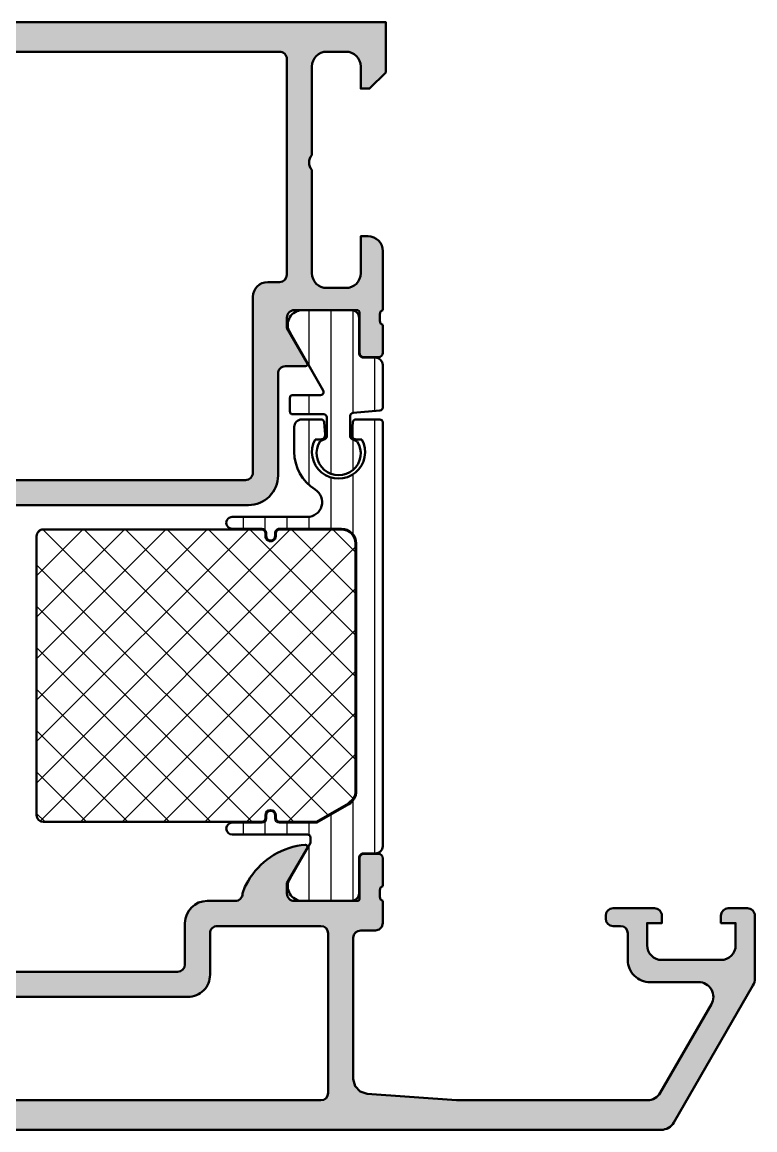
# Model space of a CAD drawing. Extents: x 5 to 103, y 0 to 75.
# Drawn here: x 53.4 to 103, y 0 to 75 of the extents above; entities that cross this region are included whole.
import ezdxf

# ---------------------------------------------------------------- set-up
doc = ezdxf.new("R2010")
doc.units = 0
for name, color, linetype, lineweight in [('0S-Alu contour', 7, 'Continuous', 50), ('0S-Alu hatch', 252, 'Continuous', 25), ('0S-Plastic contour', 254, 'Continuous', 50), ('0S-Plastic hatch', 253, 'Continuous', 25), ('0S-PT contour', 91, 'Continuous', 50), ('0S-PT hatch', 103, 'Continuous', 25)]:
    doc.layers.add(name, color=color, linetype=linetype, lineweight=lineweight)
pattern_1 = [(90, (0, 0), (-1.4859, 0), [])]

# ---------------------------------------------------------------- blocks, each defined once
blk = doc.blocks.new('284173__5C712828_2BEF_4BCF_9304_0DA6B968169C___C9B45574_4B90_4EAE_BB66_86D97E86B0AF_')
at = {"layer": '0S-Plastic hatch'}
h = blk.add_hatch(dxfattribs=at)
h.set_pattern_fill('ANSI31', color=256, scale=0.4680000000000001, angle=45, style=0)
h.set_pattern_definition(pattern_1)
edge = h.paths.add_edge_path()
edge.add_ellipse((77.29989823673044, 19.20999111581642), major_axis=(-0.4999999999999801, 0), ratio=1, start_angle=90.0016184958539, end_angle=180.001606276814, ccw=False)
edge.add_line((77.29991236077123, 18.70999111601593), (76.4895810426897, 18.70996822571073))
edge.add_arc((76.48958951711417, 18.40996822583042), 0.3000000000000024, 90.00161849585444, 180.0016184961138)
edge.add_line((76.18958951723386, 18.40995975140458), (76.18998926298093, 16.00996137880413))
edge.add_ellipse((75.68999328581637, 16.00994461525188), major_axis=(-0.4999959774455782, 0), ratio=1, start_angle=90.0013160146687, end_angle=180.0019209770437, ccw=False)
edge.add_line((75.69000477011846, 15.50994863793819), (72.21346327340603, 15.50985043231024))
edge.add_ellipse((72.3557459618789, 16.499672526641), major_axis=(-0.9999960709244797, 0), ratio=1, start_angle=-32.725397603984106, end_angle=81.82001044395457, ccw=False)
edge.add_line((71.51447804132368, 17.04028368792897), (72.89988869964336, 19.44004221486227))
edge.add_line((72.89988869964336, 19.44004221486227), (72.89987853619505, 19.7998347289318))
edge.add_arc((72.69987853627487, 19.79982907931553), 0.1999999999999887, 0.0016184956634787, 90.00161849584087)
edge.add_line((72.6998728866586, 19.99982907923573), (67.59988509572455, 19.99968501436438))
edge.add_ellipse((67.59987379666433, 20.39967891068916), major_axis=(-0.3999938964843613, 0), ratio=1, start_angle=-89.99838150414593, end_angle=90.00161849585407, ccw=False)
edge.add_line((67.5998624976041, 20.79967280701393), (69.59986554856398, 20.79972930326347))
edge.add_arc((69.59985707413938, 21.09972930314353), 0.2999999999999829, 270.0016184958816, 360.0016184956635)
edge.add_line((69.89985707401966, 21.099737777567), (69.89985142440334, 21.29973777748823))
edge.add_ellipse((70.19984684664698, 21.29974625178341), major_axis=(-0.2999954223633313, 0), ratio=1, start_angle=-179.9983815038861, end_angle=0.0016184961137923892, ccw=False)
edge.add_line((70.49984226889062, 21.29975472607993), (70.49984791850696, 21.09975472615844))
edge.add_arc((70.79984791838731, 21.09976320058292), 0.3000000000000682, 180.0016184961138, 270.0016184958571)
edge.add_line((70.79985639281182, 20.79976320070255), (73.32607404317103, 20.79983456150492))
edge.add_line((73.32607404317103, 20.79983456150492), (75.49974160146861, 22.05462771153888))
edge.add_arc((74.99971086005144, 22.9207219005104), 1.000074940458192, 299.9995548597443, 360.0005043858854)
edge.add_line((75.99978580047087, 22.92073070436452), (75.9993244302383, 39.69993341617163))
edge.add_arc((74.99932443060734, 39.69990624922162), 0.9999999999999939, 0.0015565515876484, 90.00161849585635)
edge.add_line((74.99929618252573, 40.69990624882263), (70.79929425529807, 40.69978760682539))
edge.add_arc((70.79930272972265, 40.39978760694503), 0.300000000000054, 90.00161849587619, 180.0016184961138)
edge.add_line((70.4993027298423, 40.39977913251919), (70.4993083794585, 40.1997791326004))
edge.add_ellipse((70.19931295721497, 40.19977065830523), major_axis=(-0.2999954223632177, 0), ratio=1, start_angle=0.0016184961137923892, end_angle=180.0016184961139, ccw=False)
edge.add_line((69.89931753497143, 40.1997621840087), (69.8993118853551, 40.39976218393031))
edge.add_arc((69.59931188547485, 40.3997537095057), 0.2999999999999545, 0.0016184961138533, 90.0016184958789)
edge.add_line((69.59930341105024, 40.69975370938597), (67.59930036009047, 40.69969721313669))
edge.add_ellipse((67.59928906103023, 41.09969110946152), major_axis=(-0.399993896484411, 0), ratio=1, start_angle=-89.99838150414388, end_angle=90.00161849585612, ccw=False)
edge.add_line((67.59927776197, 41.49968500578633), (72.6920846584861, 41.49982886781123))
edge.add_arc((72.69205641040452, 42.4998288674122), 0.9999999999999452, 270.0016184958539, 418.2132878522459)
edge.add_ellipse((74.79909111823305, 45.89988838748044), major_axis=(-3.000000000000151, 0), ratio=1, start_angle=-0.0023785908543914047, end_angle=58.21328785224421, ccw=False)
edge.add_line((71.79909112081805, 45.90001293020632), (71.79910239558338, 47.59979143817783))
edge.add_ellipse((72.29910239538407, 47.59980556221859), major_axis=(-0.5000000000001671, 0), ratio=1, start_angle=-89.99838150415098, end_angle=0.0016184958886924505, ccw=False)
edge.add_line((72.29908827134332, 48.09980556201926), (73.62510364229864, 48.09984301940967))
edge.add_ellipse((73.625109291915, 47.89984301948948), major_axis=(-0.1999999999999758, 0), ratio=1, start_angle=185.0017750484914, end_angle=270.00161849586533, ccw=False)
edge.add_line((73.82434769141304, 47.91728034054077), (73.89797553021573, 47.07601047355259))
edge.add_ellipse((73.59911793096856, 47.04985449197559), major_axis=(-0.3000000000000648, 0), ratio=1, start_angle=90.00161849585169, end_angle=185.0017750485022, ccw=False)
edge.add_line((73.59912640539302, 46.74985449209521), (73.21240394325757, 46.74984356792748))
edge.add_arc((74.7990911182329, 45.89988838748049), 1.799999999999962, 151.8229757200562, 388.1802612716549)
edge.add_line((76.38573027146944, 46.7499332083086), (75.99912640443547, 46.74992228749112))
edge.add_ellipse((75.99911793001095, 47.04992228737149), major_axis=(-0.3000000000000562, 0), ratio=1, start_angle=-4.998538056779978, end_angle=90.0016184958626, ccw=False)
edge.add_line((75.70025885352813, 47.07606138459899), (75.77383916369352, 47.91733540993493))
edge.add_ellipse((75.97307854801556, 47.89990934511648), major_axis=(-0.2000000000002067, 0), ratio=1, start_angle=270.0016184958409, end_angle=355.00146194319234, ccw=False)
edge.add_line((75.9730728983993, 48.0999093450369), (77.59908826923177, 48.09995527685179))
edge.add_ellipse((77.5990939188481, 47.89995527693155), major_axis=(-0.2000000000000398, 0), ratio=1, start_angle=180.0016032414232, end_angle=270.0016184958572, ccw=False)
edge.add_line((77.79909391876984, 47.89996087329986), (77.79989823653393, 19.21000513322599))
at = {"layer": '0S-Plastic contour', "color": 7}
for points in [[(72.29908827134332, 48.09980556201926), (73.62510364229864, 48.09984301940967)], [(75.9730728983993, 48.0999093450369), (77.59908826923177, 48.09995527685179)], [(71.79909112081805, 45.90001293020632), (71.79910239558338, 47.59979143817783)], [(73.82434769141304, 47.91728034054077), (73.89797553021573, 47.07601047355259)], [(75.70025885352813, 47.07606138459899), (75.77383916369352, 47.91733540993493)], [(77.79909391876984, 47.89996087329986), (77.79989823653393, 19.21000513322599)], [(73.59912640539302, 46.74985449209521), (73.21240394325757, 46.74984356792748)], [(76.38573027146944, 46.7499332083086), (75.99912640443547, 46.74992228749112)], [(67.59927776197, 41.49968500578633), (72.6920846584861, 41.49982886781123)], [(69.59930341105024, 40.69975370938597), (67.59930036009047, 40.69969721313669)], [(74.99929618252573, 40.69990624882263), (70.79929425529807, 40.69978760682539)], [(69.89931753497143, 40.1997621840087), (69.8993118853551, 40.39976218393031)], [(70.4993027298423, 40.39977913251919), (70.4993083794585, 40.1997791326004)], [(75.99978580047087, 22.92073070436452), (75.9993244302383, 39.69993341617163)], [(70.79985639281182, 20.79976320070255), (73.32607404317103, 20.79983456150492), (75.49974160146861, 22.05462771153888)], [(69.89985707401966, 21.099737777567), (69.89985142440334, 21.29973777748823)], [(70.49984226889062, 21.29975472607993), (70.49984791850696, 21.09975472615844)], [(67.5998624976041, 20.79967280701393), (69.59986554856398, 20.79972930326347)], [(72.6998728866586, 19.99982907923573), (67.59988509572455, 19.99968501436438)], [(71.51447804132368, 17.04028368792897), (72.89988869964336, 19.44004221486227), (72.89987853619505, 19.7998347289318)], [(76.18958951723386, 18.40995975140458), (76.18998926298093, 16.00996137880413)], [(77.29991236077123, 18.70999111601593), (76.4895810426897, 18.70996822571073)], [(75.69000477011846, 15.50994863793819), (72.21346327340603, 15.50985043231024)]]:
    blk.add_lwpolyline(points, dxfattribs=at)
at = {"layer": '0S-Plastic contour', "color": 7, "extrusion": (0, 0, -1)}
for centre, radius, start, end in [((-72.29910239538407, 47.59980556221859), 0.5000000000001671, 359.9983815041113, 89.99838150415097), ((-73.625109291915, 47.89984301948948), 0.1999999999999759, 89.99838150413468, 174.9982249515086), ((-75.97307854801556, 47.89990934511648), 0.2000000000002067, 4.998538056807665, 89.99838150415911), ((-77.5990939188481, 47.89995527693155), 0.2000000000000398, 89.99838150414281, 179.9983967585768), ((-73.59911793096856, 47.04985449197559), 0.3000000000000648, 174.9982249514978, 269.9983815041483), ((-75.99911793001095, 47.04992228737149), 0.3000000000000562, 269.9983815041374, 4.998538056780068), ((-74.79909111823305, 45.89988838748044), 3.000000000000152, 301.7867121477558, 0.002378590854342), ((-67.59928906103023, 41.09969110946152), 0.399993896484411, 269.9983815041439, 89.99838150414394), ((-70.19931295721497, 40.19977065830523), 0.2999954223632177, 179.9983815038861, 359.9983815038862), ((-70.19984684664698, 21.29974625178341), 0.2999954223633314, 359.9983815038862, 179.9983815038861), ((-67.59987379666433, 20.39967891068916), 0.3999938964843613, 269.9983815041459, 89.99838150414595), ((-77.29989823673044, 19.20999111581642), 0.4999999999999801, 179.998393723186, 269.9983815041461), ((-72.3557459618789, 16.499672526641), 0.9999960709244797, 278.1799895560454, 32.72539760398414), ((-75.68999328581637, 16.00994461525188), 0.4999959774455782, 179.9980790229563, 269.9986839853313)]:
    blk.add_arc(centre, radius, start, end, dxfattribs=at)
at = {"layer": '0S-Plastic contour', "color": 7}
for centre, radius, start, end in [((74.7990911182329, 45.89988838748049), 1.799999999999962, 151.8229757200562, 28.18026127165485), ((72.69205641040452, 42.4998288674122), 0.9999999999999452, 270.0016184958539, 58.21328785224591), ((69.59931188547485, 40.3997537095057), 0.2999999999999545, 0.0016184961138533, 90.0016184958789), ((70.79930272972265, 40.39978760694503), 0.300000000000054, 90.00161849587619, 180.0016184961138), ((74.99932443060734, 39.69990624922162), 0.9999999999999939, 0.0015565515876484, 90.00161849585635), ((74.99971086005144, 22.9207219005104), 1.000074940458192, 299.9995548597443, 0.0005043858853871), ((69.59985707413938, 21.09972930314353), 0.2999999999999829, 270.0016184958816, 0.0016184956634787), ((70.79984791838731, 21.09976320058292), 0.3000000000000682, 180.0016184961138, 270.0016184958571), ((72.69987853627487, 19.79982907931553), 0.1999999999999887, 0.0016184956634787, 90.00161849584087), ((76.48958951711417, 18.40996822583042), 0.3000000000000024, 90.00161849585444, 180.0016184961138)]:
    blk.add_arc(centre, radius, start, end, dxfattribs=at)
blk = doc.blocks.new('284173__B31D86D5_29A2_48FE_987C_65162789A8D7___86795DA1_3B36_4E6D_94D8_059DB30C159A_')
at = {"layer": '0S-Plastic hatch'}
h = blk.add_hatch(dxfattribs=at)
h.set_pattern_fill('ANSI31', color=256, scale=0.4680000000000001, angle=45, style=0)
h.set_pattern_definition(pattern_1)
edge = h.paths.add_edge_path()
edge.add_line((77.79897792879413, 51.79001112126615), (77.79905935404885, 48.90750547666424))
edge.add_ellipse((77.59865533181394, 48.90789158937948), major_axis=(-0.2004043941907403, 0), ratio=1, start_angle=90.11799822076932, end_angle=179.8896099919567, ccw=False)
edge.add_line((77.59906805584761, 48.70748762018269), (75.7990694539153, 48.5499355529093))
edge.add_arc((75.79947937230958, 48.34953438897935), 0.2004015831713134, 90.11719772839893, 179.890410484328)
edge.add_line((75.59907815571404, 48.34991769642773), (75.59911770290975, 46.94992189315329))
edge.add_arc((75.79952168195874, 46.95031932225584), 0.2004043731273281, 180.1136253905168, 269.8874260323714)
edge.add_line((75.79912793042783, 46.74991533594747), (76.07177305279947, 46.61134882261388))
edge.add_ellipse((74.81049925761471, 45.81272254206635), major_axis=(-1.492854822948621, 0), ratio=1, start_angle=-33.009323973724406, end_angle=212.341592351689, ccw=False)
edge.add_line((73.55861818564995, 46.6259932866879), (73.79912030183125, 46.74985883956874))
edge.add_arc((73.79871804904785, 46.9502599827756), 0.2004015469149797, 270.1150061095707, 359.8904164509632)
edge.add_line((73.99911922942702, 46.94987669626581), (73.99908250634982, 48.24989691364265))
edge.add_arc((73.79872035250068, 48.24951075012308), 0.2003625259806087, 0.1104276034762654, 89.8971809427648)
edge.add_line((73.79907990908835, 48.44987295348587), (71.69908143580508, 48.4498136325576))
edge.add_ellipse((71.69947236669215, 48.65021479817035), major_axis=(-0.2004015469149591, 0), ratio=1, start_angle=0.11282054074700909, end_angle=89.88823088214212, ccw=False)
edge.add_line((71.49907120828703, 48.6498201897634), (71.499045785186, 49.54981408588872))
edge.add_ellipse((71.69946792027935, 49.54940984664787), major_axis=(-0.2004225427558985, 0), ratio=1, start_angle=270.12098450181963, end_angle=359.88443805871594, ccw=False)
edge.add_line((71.69904471278177, 49.7498319425858), (73.5866098549109, 49.74988526267999))
edge.add_arc((73.58660420529456, 49.9498852626002), 0.2000000000000011, 270.0016184958571, 389.8814586796814)
edge.add_line((73.76001580883594, 50.04952669854534), (71.51343514774648, 53.95937756760624))
edge.add_ellipse((72.3546725245027, 54.50003625644118), major_axis=(-0.9999960709244863, 0), ratio=1, start_angle=-81.81677345224438, end_angle=32.72863459569629, ccw=False)
edge.add_line((72.21233391510637, 55.48985031076629), (75.68887541181607, 55.48994862198011))
edge.add_ellipse((75.68889217536832, 54.98995264481553), major_axis=(-0.4999959774455995, 0), ratio=1, start_angle=180.0013160147409, end_angle=270.0019209770423, ccw=False)
edge.add_line((76.18888815268203, 54.98996412911827), (76.1886240022023, 52.59000723158924))
edge.add_arc((76.48862400038517, 52.58997421218647), 0.2999999999999989, 179.9936937585763, 270.0016110302394)
edge.add_line((76.48863243571978, 52.28997421230506), (77.29896387010263, 52.28999699702769))
edge.add_ellipse((77.29897792899362, 51.78999699722535), major_axis=(-0.5000000000000007, 0), ratio=1, start_angle=180.0016184958887, end_angle=270.0016110302377, ccw=False)
at = {"layer": '0S-Plastic contour', "color": 7}
for points in [[(72.21233391510637, 55.48985031076629), (75.68887541181607, 55.48994862198011)], [(76.18888815268203, 54.98996412911827), (76.1886240022023, 52.59000723158924)], [(73.76001580883594, 50.04952669854534), (71.51343514774648, 53.95937756760624)], [(76.48863243571978, 52.28997421230506), (77.29896387010263, 52.28999699702769)], [(77.79897792879413, 51.79001112126615), (77.79905935404885, 48.90750547666424)], [(71.49907120828703, 48.6498201897634), (71.499045785186, 49.54981408588872)], [(71.69904471278177, 49.7498319425858), (73.5866098549109, 49.74988526267999)], [(73.79907990908835, 48.44987295348587), (71.69908143580508, 48.4498136325576)], [(73.99911922942702, 46.94987669626581), (73.99908250634982, 48.24989691364265)], [(75.59907815571404, 48.34991769642773), (75.59911770290975, 46.94992189315329)], [(77.59906805584761, 48.70748762018269), (75.7990694539153, 48.5499355529093)], [(73.55861818564995, 46.6259932866879), (73.79912030183125, 46.74985883956874)], [(75.79912793042783, 46.74991533594747), (76.07177305279947, 46.61134882261388)]]:
    blk.add_lwpolyline(points, dxfattribs=at)
at = {"layer": '0S-Plastic contour', "color": 7, "extrusion": (0, 0, -1)}
for centre, radius, start, end in [((-72.3546725245027, 54.50003625644118), 0.9999960709244863, 327.2713654043037, 81.81677345224433), ((-75.68889217536832, 54.98995264481553), 0.4999959774455995, 89.9980790229577, 179.9986839852591), ((-77.29897792899362, 51.78999699722535), 0.5000000000000007, 89.99838896976227, 179.9983815041113), ((-71.69946792027935, 49.54940984664787), 0.2004225427558985, 0.1155619412840303, 89.87901549818034), ((-77.59865533181394, 48.90789158937948), 0.2004043941907403, 180.1103900080434, 269.8820017792307), ((-71.69947236669215, 48.65021479817035), 0.2004015469149591, 270.1117691178579, 359.887179459253), ((-74.81049925761471, 45.81272254206635), 1.492854822948621, 147.658407648311, 33.00932397372444)]:
    blk.add_arc(centre, radius, start, end, dxfattribs=at)
at = {"layer": '0S-Plastic contour', "color": 7}
for centre, radius, start, end in [((76.48862400038517, 52.58997421218647), 0.2999999999999989, 179.9936937585763, 270.0016110302394), ((73.58660420529456, 49.9498852626002), 0.2000000000000011, 270.0016184958571, 29.88145867968139), ((73.79872035250068, 48.24951075012308), 0.2003625259806087, 0.1104276034762654, 89.8971809427648), ((75.79947937230958, 48.34953438897935), 0.2004015831713134, 90.11719772839893, 179.890410484328), ((73.79871804904785, 46.9502599827756), 0.2004015469149797, 270.1150061095707, 359.8904164509632), ((75.79952168195874, 46.95031932225584), 0.2004043731273281, 180.1136253905168, 269.8874260323714)]:
    blk.add_arc(centre, radius, start, end, dxfattribs=at)
blk = doc.blocks.new('371320__DB471067_F59E_4022_A295_FC6C61DC115C_')
at = {"layer": '0S-PT hatch'}
h = blk.add_hatch(dxfattribs=at)
h.set_pattern_fill('ANSI37', color=256, scale=0.625, angle=90, style=0)
h.set_pattern_definition([(135, (0, 0), (-1.403165018917055, -1.403165018917055), []), (225, (0, 0), (1.403165018917055, -1.403165018917055), [])])
edge = h.paths.add_edge_path()
edge.add_line((54.34931906716929, 40.1992996084265), (54.34985295528407, 21.29932183780685))
edge.add_arc((54.7998762736049, 21.29933455011431), 0.4500233185003835, 180.0016184974649, 270.0016184957385)
edge.add_line((54.7998889858994, 20.84931123179348), (69.5998641361598, 20.84972930324329))
edge.add_arc((69.59985707413931, 21.0997293031437), 0.2500000000001617, 270.0016184958751, 360.0016184958886)
edge.add_line((69.84985707403973, 21.09973636516425), (69.8498514244234, 21.29973636508423))
edge.add_ellipse((70.19984684664705, 21.29974625178346), major_axis=(-0.3499954223632827, 0), ratio=1, start_angle=-179.9983815041113, end_angle=0.0016184958886924505, ccw=False)
edge.add_line((70.54984226887069, 21.29975613848292), (70.54984791848702, 21.09975613856258))
edge.add_arc((70.79984791838739, 21.09976320058297), 0.2500000000001226, 180.0016184958886, 270.0016184958588)
edge.add_line((70.79985498040782, 20.8497632006826), (73.31267754047595, 20.84983418309948))
edge.add_line((73.31267754047595, 20.84983418309948), (75.47469881657344, 22.09790428180893))
edge.add_arc((74.99971086005179, 22.92072190051042), 0.9500749404579512, 299.9965521208208, 360.0015754367951)
edge.add_line((75.94978580015058, 22.92074802429845), (75.94932443024821, 39.69993237094687))
edge.add_arc((74.99932443060726, 39.69990624922175), 0.9500000000000843, 0.0015754365637783, 90.00161849585935)
edge.add_line((74.99929759492967, 40.64990624884281), (70.79929566770218, 40.64978760684534))
edge.add_arc((70.79930272972258, 40.39978760694508), 0.2500000000000054, 90.00161849585879, 180.0016184958886)
edge.add_line((70.54930272982232, 40.39978054492453), (70.54930837943866, 40.19978054500459))
edge.add_ellipse((70.19931295721501, 40.19977065830533), major_axis=(-0.3499954223632827, 0), ratio=1, start_angle=0.0016184958886924505, end_angle=180.0016184958887, ccw=False)
edge.add_line((69.84931753499137, 40.19976077160588), (69.84931188537506, 40.39976077152611))
edge.add_arc((69.59931188547462, 40.3997537095057), 0.2500000000001827, 0.001618495888666, 90.00161849375158)
edge.add_line((69.5993048234634, 40.64975370940614), (54.79932967319568, 40.64933563904374))
edge.add_arc((54.7993423854911, 40.19931232072194), 0.4500233185013533, 90.0016184958552, 180.0016184958886)
at = {"layer": '0S-PT contour', "color": 7}
for points in [[(69.5993048234634, 40.64975370940614), (54.79932967319568, 40.64933563904374)], [(74.99929759492967, 40.64990624884281), (70.79929566770218, 40.64978760684534)], [(54.34931906716929, 40.1992996084265), (54.34985295528407, 21.29932183780685)], [(69.84931753499137, 40.19976077160588), (69.84931188537506, 40.39976077152611)], [(70.54930272982232, 40.39978054492453), (70.54930837943866, 40.19978054500459)], [(75.94978580015058, 22.92074802429845), (75.94932443024821, 39.69993237094687)], [(70.79985498040782, 20.8497632006826), (73.31267754047595, 20.84983418309948), (75.47469881657344, 22.09790428180893)], [(69.84985707403973, 21.09973636516425), (69.8498514244234, 21.29973636508423)], [(70.54984226887069, 21.29975613848292), (70.54984791848702, 21.09975613856258)], [(54.7998889858994, 20.84931123179348), (69.5998641361598, 20.84972930324329)]]:
    blk.add_lwpolyline(points, dxfattribs=at)
for centre, radius, start, end in [((54.7993423854911, 40.19931232072194), 0.4500233185013533, 90.0016184958552, 180.0016184958886), ((69.59931188547462, 40.3997537095057), 0.2500000000001827, 0.001618495888666, 90.00161849375158), ((70.79930272972258, 40.39978760694508), 0.2500000000000054, 90.00161849585879, 180.0016184958886), ((74.99932443060726, 39.69990624922175), 0.9500000000000843, 0.0015754365637783, 90.00161849585935), ((74.99971086005179, 22.92072190051042), 0.9500749404579512, 299.9965521208208, 0.0015754367951203), ((54.7998762736049, 21.29933455011431), 0.4500233185003835, 180.0016184974649, 270.0016184957385), ((69.59985707413931, 21.0997293031437), 0.2500000000001617, 270.0016184958751, 0.001618495888666), ((70.79984791838739, 21.09976320058297), 0.2500000000001226, 180.0016184958886, 270.0016184958588)]:
    blk.add_arc(centre, radius, start, end, dxfattribs=at)
at = {"layer": '0S-PT contour', "color": 7, "extrusion": (0, 0, -1)}
for centre, start, end in [((-70.19931295721501, 40.19977065830533), 179.9983815041113, 359.9983815041113), ((-70.19984684664705, 21.29974625178346), 359.9983815041113, 179.9983815041113)]:
    blk.add_arc(centre, 0.3499954223632827, start, end, dxfattribs=at)
blk = doc.blocks.new('398850__EF51A888_A3AE_4960_B23D_E1204D77FF27_')
at = {"layer": '0S-Alu hatch'}
h = blk.add_hatch(color=256, dxfattribs=at)
edge = h.paths.add_edge_path()
edge.add_arc((20.50026401227211, 65.70002746581969), 0.500000000231978, 180, 269.9982514709542)
edge.add_line((20.50024875347765, 65.20002746582054), (22.99999999860893, 65.2000274658202))
edge.add_line((22.99999999860893, 65.2000274658202), (22.99999999860893, 58.50002937068826))
edge.add_ellipse((22.47497579274512, 58.00002193956647), major_axis=(-0.7250226533839643, 0), ratio=1, start_angle=136.3989482371574, end_angle=223.6019249855838, ccw=False)
edge.add_line((23.00000761896717, 57.50002251019294), (22.99999999736426, 50.69907560280603))
edge.add_ellipse((22.92116355136948, 50.43155501267403), major_axis=(-0.2788950543872393, 0), ratio=1, start_angle=178.835410625864, end_angle=253.5801235804706, ccw=False)
edge.add_line((23.20000099597273, 50.42588660471491), (23.20000099597274, 49.97229260471491))
edge.add_ellipse((22.92113290032955, 49.96663194523787), major_axis=(-0.2789255417371716, 0), ratio=1, start_angle=106.42459455535541, end_angle=181.1628700728834, ccw=False)
edge.add_line((22.99999999597273, 49.6990886047149), (22.99999999597273, 47.81907760470637))
edge.add_arc((23.29999999597274, 47.81907760470637), 0.2999999999999971, 180, 270)
edge.add_line((23.29999999597274, 47.51907760470638), (24.27997431501552, 47.51907760470639))
edge.add_arc((24.27997431501552, 47.81907760470639), 0.3000000000000043, 270, 360)
edge.add_line((24.57997431501553, 47.81907760470639), (24.57997431501553, 50.57907560470638))
edge.add_ellipse((24.69997970750324, 50.57907021080912), major_axis=(-0.1200053926089219, 0), ratio=1, start_angle=270.0062172771479, end_angle=359.997424719483, ccw=False)
edge.add_line((24.69996668548329, 50.69907560271152), (28.99999999860901, 50.69909644331689))
edge.add_ellipse((29.00001031871964, 50.19910676342774), major_axis=(-0.499989679995661, 0), ratio=1, start_angle=179.9988173777202, end_angle=270.0011826219749, ccw=False)
edge.add_line((29.49999999860878, 50.19909644331714), (29.49999999860878, 49.49908423628643))
edge.add_line((29.49999999860878, 49.49908423628643), (28.1117553697014, 47.09457373823899))
edge.add_arc((28.2387059652472, 47.03788335172201), 0.1390332824646009, 155.9366245846487, 266.6097434882154)
edge.add_line((28.2304840073974, 46.8990933915592), (29.59999999736473, 46.89909339155884))
edge.add_ellipse((29.59999999736503, 46.39909339156016), major_axis=(-0.4999999999986855, 0), ratio=1, start_angle=180, end_angle=270.00000000003337, ccw=False)
edge.add_line((30.09999999736371, 46.39909339156015), (30.09999999736462, 44.29876862816162))
edge.add_arc((32.09999999736456, 44.29876862816134), 1.999999999999943, 180, 269.9999999999853)
edge.add_line((32.09999999736405, 42.2987686281614), (68.6954304954281, 42.29876862816094))
edge.add_arc((68.6954304954289, 44.3033411830976), 2.004572554936657, 269.9999999999773, 360)
edge.add_line((70.70000305036555, 44.3033411830976), (70.70000305036612, 51.20044101015095))
edge.add_ellipse((71.20000305036584, 51.20044101015068), major_axis=(-0.4999999999997158, 0), ratio=1, start_angle=269.9999999999544, end_angle=360, ccw=False)
edge.add_line((71.20000305036623, 51.70044101015038), (72.56953430036648, 51.70044101015027))
edge.add_arc((72.56129753117843, 51.83923996625511), 0.1390431392858036, 273.3961299495942, 384.0575019781407)
edge.add_line((72.68826293806123, 51.8959213568303), (71.30001830915566, 54.30043185487718))
edge.add_line((71.30001830915566, 54.30043185487718), (71.3000183091553, 55.00044406191888))
edge.add_ellipse((71.80000305246126, 55.00045932209455), major_axis=(-0.4999847435388245, 0), ratio=1, start_angle=-90.00699432657319, end_angle=0.0017487408159126971, ccw=False)
edge.add_line((71.80006408761253, 55.50044406190797), (76.10003636218983, 55.50042321930817))
edge.add_ellipse((76.10002334016987, 55.38041782734872), major_axis=(-0.1200053926659748, 0), ratio=1, start_angle=180.002575280517, end_angle=269.9937827228499, ccw=False)
edge.add_line((76.22002873271462, 55.38042322124599), (76.22002873271464, 52.62042522124599))
edge.add_arc((76.52002873271464, 52.62042522124599), 0.3000000000000043, 180, 270)
edge.add_line((76.52002873271464, 52.32042522124599), (77.50000305175743, 52.32042522124598))
edge.add_arc((77.50000305175743, 52.62042522124598), 0.2999999999999971, 270, 360)
edge.add_line((77.80000305175743, 52.62042522124598), (77.80000305175741, 54.5004362212545))
edge.add_ellipse((77.87887014740062, 54.76797956177747), major_axis=(-0.2789255417371816, 0), ratio=1, start_angle=-1.1628700728833792, end_angle=73.5754054446395, ccw=False)
edge.add_line((77.60000205175741, 54.77364022125451), (77.60000205175741, 55.22723422125451))
edge.add_ellipse((77.87883949636077, 55.23290262921361), major_axis=(-0.2788950543873298, 0), ratio=1, start_angle=-73.58012358046523, end_angle=1.1645893741313103, ccw=False)
edge.add_line((77.80000305036594, 55.50042321934569), (77.80000305036705, 59.50045169130226))
edge.add_arc((76.80000305025001, 59.50045169130209), 1.00000000011704, 0, 90.00087426482274)
edge.add_line((76.79998779145032, 60.50045169130271), (76.30000305036592, 60.50045169130237))
edge.add_line((76.30000305036592, 60.50045169130237), (76.30000305036602, 58.00045169130283))
edge.add_ellipse((75.29991565289261, 58.00053908876572), major_axis=(-1.000087401292246, 0), ratio=1, start_angle=90.00501389832851, end_angle=179.994992931788, ccw=False)
edge.add_line((75.30000316957509, 57.00045169130271), (73.99995434145043, 57.00045169130305))
edge.add_ellipse((74.000013139179, 58.00051048903153), major_axis=(-1.000058799456955, 0), ratio=1, start_angle=0.0033686637580103707, end_angle=89.9966313363808, ccw=False)
edge.add_line((72.99995434145055, 58.00045169130051), (72.99995434145066, 65.00045169830707))
edge.add_ellipse((73.52492478096417, 65.50042009995704), major_axis=(-0.7249568021692252, 0), ratio=1, start_angle=-43.60785378747022, end_angle=43.60262178275218, ccw=False)
edge.add_line((72.99999999860833, 66.00043643757022), (72.9999999986089, 72.00043643251365))
edge.add_ellipse((74.00005492602136, 72.00038150510085), major_axis=(-1.000054928920891, 0), ratio=1, start_angle=270.00314693605753, end_angle=359.9968530639975, ccw=False)
edge.add_line((73.9999999986089, 73.00043643251331), (75.30000305036637, 73.00043643251388))
edge.add_ellipse((75.29997722235889, 72.00041060450651), major_axis=(-1.0000258283409, 0), ratio=1, start_angle=180.0014797973691, end_angle=269.9985202023987, ccw=False)
edge.add_line((76.30000305036626, 72.00043643250991), (76.30000305036637, 70.50043643251342))
edge.add_line((76.30000305036637, 70.50043643251342), (76.89999389509248, 70.50043643251388))
edge.add_line((76.89999389509248, 70.50043643251388), (77.99999999860844, 71.60044253602894))
edge.add_line((77.99999999860844, 71.60044253602894), (77.99999999860879, 75))
edge.add_line((77.99999999860879, 75), (36.50026401204011, 74.99999999999989))
edge.add_arc((36.50028493562857, 74.4999790764113), 0.5000209240263574, 90.00239756628991, 179.9976024336429)
edge.add_line((36.00026401203999, 74.50000000000036), (36.00026401203988, 67))
edge.add_ellipse((35.50029452868722, 66.99996948055875), major_axis=(-0.4999694842841508, 0), ratio=1, start_angle=89.99300545884182, end_angle=180.0034974838206, ccw=False)
edge.add_line((35.50023349352623, 66.50000000000011), (20.50026401203479, 66.4999999999993))
edge.add_arc((20.50026401203968, 65.9999999962746), 0.5000000037247219, 90.00000000056019, 179.993005887432)
edge.add_line((20.00026401204025, 66.00006103142118), (20.00026401204014, 65.70002746581969))
edge = h.paths.add_edge_path()
edge.add_line((25.50000761896726, 55.00001894103935), (25.50000761896715, 61.00002493940166))
edge.add_line((25.50000761896715, 61.00002493940166), (24.70000325940507, 61.80002929896398))
edge.add_line((24.70000325940507, 61.80002929896398), (24.70001454931933, 64.30001325213208))
edge.add_ellipse((25.20001454931895, 64.30001220703045), major_axis=(-0.5000000000007159, 0), ratio=1, start_angle=270.00000000014006, end_angle=359.9998802401752, ccw=False)
edge.add_line((25.20001454931773, 64.80001220703114), (36.70026706373082, 64.80001220696226))
edge.add_arc((36.70027874380494, 65.80000052695533), 0.9999883200612778, 269.9993307732317, 360.000669226757)
edge.add_line((37.70026706379801, 65.80001220703161), (37.70026706379721, 72.50001831053525))
edge.add_ellipse((38.20029758137585, 72.49998779296817), major_axis=(-0.5000305185099023, 0), ratio=1, start_angle=270.0034968440391, end_angle=359.99650315784504, ccw=False)
edge.add_line((38.20026706379233, 73.0000183105468), (70.80039074741146, 72.99998779287978))
edge.add_ellipse((70.80042124022027, 72.50045468885807), major_axis=(-0.4995331049523823, 0), ratio=1, start_angle=179.9930054594119, end_angle=270.0034974844217, ccw=False)
edge.add_line((71.29995434145039, 72.50039370697436), (71.29995434145061, 57.9004471136663))
edge.add_ellipse((70.79995434145044, 57.9004471136663), major_axis=(-0.5000000000001706, 0), ratio=1, start_angle=90.00000000000648, end_angle=180, ccw=False)
edge.add_line((70.7999543414505, 57.40044711366613), (70.00001830915866, 57.40044711366625))
edge.add_arc((70.00001830915858, 56.40044711366662), 0.9999999999996299, 89.99999999999511, 179.9998349564778)
edge.add_line((69.0000183091631, 56.40044999423958), (69.00000305036573, 44.50331066559107))
edge.add_ellipse((68.4954224390844, 44.50335229280106), major_axis=(-0.5045806129984395, 0), ratio=1, start_angle=90.0012296679991, end_angle=179.995273176602, ccw=False)
edge.add_line((68.49543326827003, 43.99877167991883), (32.29999795007549, 43.99877167991848))
edge.add_ellipse((32.30000868110338, 44.49878036523915), major_axis=(-0.5000086854358178, 0), ratio=1, start_angle=0.004726827561796654, end_angle=89.99877033614501, ccw=False)
edge.add_line((31.7999999973691, 44.49873911517033), (31.79998473858903, 51.39909744789312))
edge.add_arc((30.80001000289158, 51.39907625052781), 0.9999747359221128, 0.0012145502538139, 90.001449138602)
edge.add_line((30.79998471129065, 52.39905098613007), (25.20000325940439, 52.40034974706396))
edge.add_ellipse((25.20000325940461, 52.90034974706384), major_axis=(-0.4999999999998864, 0), ratio=1, start_angle=0, end_angle=89.99999999997402, ccw=False)
edge.add_line((24.70000325940473, 52.90034974706395), (24.7000032594045, 54.2000145814768))
edge.add_line((24.7000032594045, 54.2000145814768), (25.50000761896726, 55.00001894103935))
at = {"layer": '0S-Alu contour', "color": 7}
for points in [[(76.30000305036626, 72.00043643250991), (76.30000305036637, 70.50043643251342), (76.89999389509248, 70.50043643251388), (77.99999999860844, 71.60044253602894), (77.99999999860879, 75), (36.50026401204011, 74.99999999999989)], [(38.20026706379233, 73.0000183105468), (70.80039074741146, 72.99998779287978)], [(73.9999999986089, 73.00043643251331), (75.30000305036637, 73.00043643251388)], [(71.29995434145039, 72.50039370697436), (71.29995434145061, 57.9004471136663)], [(72.99999999860833, 66.00043643757022), (72.9999999986089, 72.00043643251365)], [(72.99995434145055, 58.00045169130051), (72.99995434145066, 65.00045169830707)], [(76.79998779145032, 60.50045169130271), (76.30000305036592, 60.50045169130237), (76.30000305036602, 58.00045169130283)], [(77.80000305036594, 55.50042321934569), (77.80000305036705, 59.50045169130226)], [(70.7999543414505, 57.40044711366613), (70.00001830915866, 57.40044711366625)], [(75.30000316957509, 57.00045169130271), (73.99995434145043, 57.00045169130305)], [(69.0000183091631, 56.40044999423958), (69.00000305036573, 44.50331066559107)], [(71.80006408761253, 55.50044406190797), (76.10003636218983, 55.50042321930817)], [(72.68826293806123, 51.8959213568303), (71.30001830915566, 54.30043185487718), (71.3000183091553, 55.00044406191888)], [(76.22002873271462, 55.38042322124599), (76.22002873271464, 52.62042522124599)], [(77.60000205175741, 54.77364022125451), (77.60000205175741, 55.22723422125451)], [(77.80000305175743, 52.62042522124598), (77.80000305175741, 54.5004362212545)], [(76.52002873271464, 52.32042522124599), (77.50000305175743, 52.32042522124598)], [(70.70000305036555, 44.3033411830976), (70.70000305036612, 51.20044101015095)], [(71.20000305036623, 51.70044101015038), (72.56953430036648, 51.70044101015027)], [(68.49543326827003, 43.99877167991883), (32.29999795007549, 43.99877167991848)], [(32.09999999736405, 42.2987686281614), (68.6954304954281, 42.29876862816094)]]:
    blk.add_lwpolyline(points, dxfattribs=at)
at = {"layer": '0S-Alu contour', "color": 7, "extrusion": (0, 0, -1)}
for centre, radius, start, end in [((-70.80042124022027, 72.50045468885807), 0.4995331049523823, 89.99650251557829, 180.0069945405882), ((-74.00005492602136, 72.00038150510085), 1.000054928920891, 0.0031469360025308, 89.99685306394248), ((-75.29997722235889, 72.00041060450651), 1.0000258283409, 90.00147979760132, 179.9985202026309), ((-73.52492478096417, 65.50042009995704), 0.7249568021692252, 316.3973782172478, 43.6078537874703), ((-70.79995434145044, 57.9004471136663), 0.5000000000001706, 180, 269.9999999999935), ((-74.000013139179, 58.00051048903153), 1.000058799456955, 270.0033686636192, 359.996631336242), ((-75.29991565289261, 58.00053908876572), 1.000087401292246, 180.0050070682121, 269.9949861016715), ((-71.80000305246126, 55.00045932209455), 0.4999847435388245, 359.9982512591841, 90.00699432657323), ((-76.10002334016987, 55.38041782734872), 0.1200053926659748, 90.00621727715011, 179.997424719483), ((-77.87883949636077, 55.23290262921361), 0.2788950543873298, 358.8354106258687, 73.58012358046528), ((-77.87887014740062, 54.76797956177747), 0.2789255417371816, 286.4245945553606, 1.162870072883403), ((-71.20000305036584, 51.20044101015068), 0.4999999999997158, 0, 90.00000000004559), ((-68.4954224390844, 44.50335229280106), 0.5045806129984395, 180.0047268233981, 269.9987703320009)]:
    blk.add_arc(centre, radius, start, end, dxfattribs=at)
at = {"layer": '0S-Alu contour', "color": 7}
for centre, radius, start, end in [((76.80000305025001, 59.50045169130209), 1.00000000011704, 0, 90.00087426482274), ((70.00001830915858, 56.40044711366662), 0.9999999999996299, 89.99999999999511, 179.9998349564778), ((76.52002873271464, 52.62042522124599), 0.3000000000000043, 180, 270), ((77.50000305175743, 52.62042522124598), 0.2999999999999971, 270, 0), ((72.56129753117843, 51.83923996625511), 0.1390431392858036, 273.3961299495942, 24.05750197814069), ((68.6954304954289, 44.3033411830976), 2.004572554936657, 269.9999999999773, 0)]:
    blk.add_arc(centre, radius, start, end, dxfattribs=at)
blk = doc.blocks.new('398380__45FDD8D1_5706_42B7_800F_D4413A9EFAFE_')
at = {"layer": '0S-Alu hatch'}
h = blk.add_hatch(color=256, dxfattribs=at)
edge = h.paths.add_edge_path()
edge.add_arc((20.50000274089518, 10.20001014171771), 0.5000027408751838, 90.00031407857786, 179.9996859215192)
edge.add_line((20.00000000002751, 10.20001288258453), (20.00000000002763, 2.499967106217923))
edge.add_ellipse((19.50001288383931, 2.499999999689548), major_axis=(-0.4999871172703198, 0), ratio=1, start_angle=89.99852358593091, end_angle=179.9962305886744, ccw=False)
edge.add_line((19.50000000002797, 2.000012882585224), (14.10000610354268, 2.000012882585224))
edge.add_ellipse((14.09999322196699, 2.500000001008971), major_axis=(-0.4999871185896864, 0), ratio=1, start_angle=-0.0014761578452748836, end_angle=90.00147615787068, ccw=False)
edge.add_line((13.60000610354325, 2.500012882584434), (13.60000610354325, 4.500012882585451))
edge.add_arc((13.10001898579679, 4.500018135582823), 0.4999871177740542, 359.9993980350857, 450.0014762355648)
edge.add_line((13.10000610354314, 5.00000525319092), (11.79998779299615, 5.000012882585565))
edge.add_arc((11.80004289655255, 4.499957779029273), 0.5000551065923595, 90.0063137065955, 179.9936862934301)
edge.add_line((11.29998779299626, 4.500012882585455), (11.29998779299626, 4.000012882585224))
edge.add_line((11.29998779299626, 4.000012882585224), (12.29998779299626, 4.00001288258511))
edge.add_line((12.29998779299626, 4.00001288258511), (12.29998779299637, 2.500012882585565))
edge.add_ellipse((11.30001886435877, 2.49998181122305), major_axis=(-0.9999689291203294, 0), ratio=1, start_angle=89.9982196867611, end_angle=180.0017803131609, ccw=False)
edge.add_line((11.29998779299649, 1.500012882585451), (7.299987792996375, 1.50001288258511))
edge.add_ellipse((7.300030971495914, 2.500056061084307), major_axis=(-1.000043179431348, 0), ratio=1, start_angle=0.00247383901108833, end_angle=89.99752616102887, ccw=False)
edge.add_line((6.299987792996716, 2.500012882584071), (6.299987792996148, 4.000012882585224))
edge.add_line((6.299987792996148, 4.000012882585224), (7.299987792996262, 4.000012882585224))
edge.add_line((7.299987792996262, 4.000012882585224), (7.299987792996262, 4.500012882585224))
edge.add_arc((6.799995227647002, 4.500020317236078), 0.4999925654045345, 359.9991480391321, 450.0008519608741)
edge.add_line((6.799987792996375, 5.000012882585338), (5.500000000027966, 5.000012882585224))
edge.add_arc((5.500002740895013, 4.500010141717382), 0.5000027408753543, 90.00031407850618, 179.9996859215192)
edge.add_line((5.000000000027171, 4.500012882584206), (5.000000000027398, 0.5000052531913753))
edge.add_arc((5.499987117774352, 0.5000000001937341), 0.4999871177745518, 179.9993980350857, 270.0014762355339)
edge.add_line((5.500000000027739, 1.28825851392e-05), (96.64904812845191, 0.0004417935890615))
edge.add_arc((96.64904824215735, 1.000441793588716), 0.9999999999996664, 269.9999934851582, 329.9999999999967)
edge.add_line((97.51507364594147, 0.5004417935888342), (102.8659550324763, 9.768440220340835))
edge.add_arc((101.9999296286927, 10.26844022034041), 0.9999999999990478, 329.9999999999962, 360)
edge.add_line((102.9999296286918, 10.26844022034041), (102.9999296286919, 14.50044219978565))
edge.add_arc((102.4998808005671, 14.50044219978542), 0.5000488281248181, 0, 90.00000000005213)
edge.add_line((102.4998808005666, 15.00049102791024), (101.1998808005667, 15.00049102791013))
edge.add_arc((101.1998808005669, 14.50049102791013), 0.5, 90.00000000002605, 180)
edge.add_line((100.6998808005669, 14.50049102791013), (100.6998808005669, 14.00049102791036))
edge.add_line((100.6998808005669, 14.00049102791036), (101.6998808005668, 14.00049102791013))
edge.add_line((101.6998808005668, 14.00049102791013), (101.6998808005661, 12.50049102791001))
edge.add_ellipse((100.6998808005667, 12.50049102790973), major_axis=(-0.9999999999993747, 0), ratio=1, start_angle=90.00000000002927, end_angle=180, ccw=False)
edge.add_line((100.6998808005672, 11.50049102791036), (96.69988080056692, 11.50049102791036))
edge.add_ellipse((96.6998808005672, 12.50049102791053), major_axis=(-1.000000000000174, 0), ratio=1, start_angle=0, end_angle=89.99999999998369, ccw=False)
edge.add_line((95.69988080056702, 12.50049102791052), (95.69988080056692, 14.00049102791036))
edge.add_line((95.69988080056692, 14.00049102791036), (96.69988080056692, 14.00049102791047))
edge.add_line((96.69988080056692, 14.00049102791047), (96.69988080056714, 14.50049102791013))
edge.add_arc((96.19988080056665, 14.50049102790996), 0.5000000000005116, 0, 90.00000000004559)
edge.add_line((96.19988080056623, 15.00049102791047), (93.39989253475962, 15.00049102791024))
edge.add_arc((93.39989253475962, 14.50049102791081), 0.4999999999994316, 90, 180)
edge.add_line((92.89989253476017, 14.50049102791081), (92.89989253476027, 14.30049102791042))
edge.add_arc((93.39989253475989, 14.30049102791002), 0.4999999999996021, 180, 269.9999999999674)
edge.add_line((93.39989253475962, 13.80049102791042), (93.8999808005667, 13.80049102791054))
edge.add_ellipse((93.89998080056665, 13.3005398560353), major_axis=(-0.4999511718752423, 0), ratio=1, start_angle=180, end_angle=269.9999999999935, ccw=False)
edge.add_line((94.3999319724419, 13.3005398560353), (94.39983197244192, 11.48437774666035))
edge.add_arc((95.88644422453, 11.48703117974686), 1.486614620123704, 180.1022663141738, 270.5198399252794)
edge.add_line((95.89993197244257, 10.00047774666018), (99.18941018410715, 10.00047774666041))
edge.add_ellipse((99.18941018410695, 9.000477746660435), major_axis=(-0.9999999999999734, 0), ratio=1, start_angle=149.9999999999974, end_angle=269.99999999998863, ccw=False)
edge.add_line((100.0554355878913, 8.500477746660408), (96.59131251270924, 2.500440576772348))
edge.add_ellipse((95.72528710892453, 3.000440576773033), major_axis=(-1.000000000000572, 0), ratio=1, start_angle=89.99996126453811, end_angle=149.9999999999737, ccw=False)
edge.add_line((95.72528643286319, 2.000440576772689), (82.79993268045052, 2.000449315099103))
edge.add_line((82.79993268045052, 2.000449315099103), (76.72867413552729, 2.43410410025524))
edge.add_line((76.72867413552729, 2.43410410025524), (76.25934430154302, 2.5902778063097))
edge.add_line((76.25934430154302, 2.5902778063097), (75.92227765115251, 2.952292576817626))
edge.add_line((75.92227765115251, 2.952292576817626), (75.7999326804495, 3.431555882482143))
edge.add_line((75.7999326804495, 3.431555882482143), (75.79993268044905, 13.00044931509876))
edge.add_ellipse((76.29993268044917, 13.00044931509875), major_axis=(-0.5000000000001279, 0), ratio=1, start_angle=270.00000000000165, end_angle=360, ccw=False)
edge.add_line((76.29993268044916, 13.50044931509887), (77.29993268044927, 13.50044931509887))
edge.add_line((77.29993268044927, 13.50044931509887), (77.54993268044996, 13.56743539908348))
edge.add_line((77.54993268044996, 13.56743539908348), (77.73294659646444, 13.75044931509888))
edge.add_line((77.73294659646444, 13.75044931509888), (77.79993268044905, 14.00044931509956))
edge.add_line((77.79993268044905, 14.00044931509956), (77.79993268044929, 15.5004493127902))
edge.add_ellipse((77.87876912699231, 15.76796990478328), major_axis=(-0.2788950563273926, 0), ratio=1, start_angle=-1.164589374103116, end_angle=73.58012358051002, ccw=False)
edge.add_line((77.5999316804493, 15.77363831278168), (77.59993168044933, 16.22723231278169))
edge.add_ellipse((77.87879977609246, 16.23289297225874), major_axis=(-0.2789255417371147, 0), ratio=1, start_angle=-73.57540544464149, end_angle=1.1628700728837202, ccw=False)
edge.add_line((77.79993268044929, 16.50043631278164), (77.7999326804493, 18.38044731279017))
edge.add_arc((77.49993268044929, 18.38044731279018), 0.3000000000000114, 0, 89.99999999999729)
edge.add_line((77.4999326804493, 18.68044731279019), (76.51995836140651, 18.68044731279019))
edge.add_arc((76.51995836140651, 18.38044731279019), 0.2999999999999971, 90, 180)
edge.add_line((76.21995836140651, 18.38044731279019), (76.21995836140651, 15.62044931279018))
edge.add_ellipse((76.0999583637147, 15.62044931279018), major_axis=(-0.1199999976918065, 0), ratio=1, start_angle=90.00000000001359, end_angle=180, ccw=False)
edge.add_line((76.09995836371473, 15.50044931509837), (71.7999326804495, 15.50044931509887))
edge.add_ellipse((71.79992236033854, 16.00043899498815), major_axis=(-0.4999896799957818, 0), ratio=1, start_angle=-0.001182622279827683, end_angle=90.00118262201357, ccw=False)
edge.add_line((71.29993268044927, 16.00044931509874), (71.29993268044937, 16.70046152213024))
edge.add_line((71.29993268044937, 16.70046152213024), (72.68817730935541, 19.10497202017677))
edge.add_arc((72.56122671381006, 19.16166240669397), 0.1390332824642711, 335.9366245844867, 446.6097434881604)
edge.add_line((72.56944867165998, 19.30045236685646), (72.52911969216711, 19.29497446158348))
edge.add_line((72.52911969216711, 19.29497446158348), (72.26851483377004, 19.2689124498645))
edge.add_arc((72.98922187435556, 14.32089816478697), 5.000226395242605, 98.28718532858738, 149.713168906998)
edge.add_line((68.67146893533175, 16.84265817740356), (68.46282025369169, 16.44547189810635))
edge.add_line((68.46282025369169, 16.44547189810635), (68.29993268044893, 16.00044931509899))
edge.add_ellipse((67.7999326795179, 16.0004493150987), major_axis=(-0.5000000009310384, 0), ratio=1, start_angle=89.99650294258271, end_angle=180, ccw=False)
edge.add_line((67.79990216193482, 15.50044931509899), (65.89994488748027, 15.5004493150991))
edge.add_arc((65.89994488748027, 14.00044931509922), 1.499999999999886, 90, 180)
edge.add_line((64.39994488748037, 14.00044931509922), (64.39994488748005, 11.20044931509903))
edge.add_ellipse((63.89994488748008, 11.20044931509887), major_axis=(-0.4999999999999574, 0), ratio=1, start_angle=90.00000000002109, end_angle=180, ccw=False)
edge.add_line((63.89994488748027, 10.70044931509892), (32.99996948244928, 10.70001288258538))
edge.add_ellipse((32.99996948245025, 11.20001288258374), major_axis=(-0.4999999999983551, 0), ratio=1, start_angle=17.748416355956692, end_angle=89.99999999988847, ccw=False)
edge.add_arc((27.76174624127647, 9.523404020735558), 5.000000000001731, 17.74841635608562, 84.37742244922288)
edge.add_arc((28.23808926709762, 14.36189309793683), 0.1381197846483632, 84.37742244933771, 210.0000000000152)
edge.add_line((28.11847402482692, 14.29283320561262), (29.49996948244939, 11.90001288258554))
edge.add_line((29.49996948244939, 11.90001288258554), (29.49996948244928, 11.20001288258538))
edge.add_ellipse((28.99996948244927, 11.20001288258515), major_axis=(-0.5000000000000036, 0), ratio=1, start_angle=90.00000000002649, end_angle=180, ccw=False)
edge.add_line((28.9999694824495, 10.70001288258515), (24.69993091887936, 10.70001288258527))
edge.add_ellipse((24.69993091887936, 10.8200000000003), major_axis=(-0.1199871174150342, 0), ratio=1, start_angle=0, end_angle=90, ccw=False)
edge.add_line((24.57994380146433, 10.8200000000003), (24.57994380146433, 13.5799980000003))
edge.add_arc((24.27994380146433, 13.5799980000003), 0.3000000000000043, 0, 90)
edge.add_line((24.27994380146433, 13.8799980000003), (23.29996948242154, 13.8799980000003))
edge.add_arc((23.29996948242154, 13.57999800000031), 0.3000000000000007, 90, 180)
edge.add_line((22.99996948242155, 13.57999800000031), (22.99996948242153, 11.69998699999179))
edge.add_ellipse((22.92110238677837, 11.43244365946885), major_axis=(-0.2789255417371474, 0), ratio=1, start_angle=178.8371299271133, end_angle=253.5754054446465, ccw=False)
edge.add_line((23.19997048242154, 11.42678299999179), (23.19997048242154, 10.97318899999179))
edge.add_ellipse((22.92113303587847, 10.96752059199343), major_axis=(-0.2788950563274517, 0), ratio=1, start_angle=106.41987641949561, end_angle=181.1645893740941, ccw=False)
edge.add_line((22.99996948242153, 10.7000000000003), (20.50000000002751, 10.70001288258538))
edge = h.paths.add_edge_path()
edge.add_ellipse((22.1999905338638, 8.500014719354226), major_axis=(-0.5000027408751838, 0), ratio=1, start_angle=270.00031407853874, end_angle=359.99968592151924, ccw=False)
edge.add_line((22.19998779299647, 9.000017460221898), (64.59994488747986, 9.000446263341132))
edge.add_arc((64.59994488748015, 10.50044626334141), 1.500000000000284, 269.9999999999891, 360)
edge.add_line((66.09994488748043, 10.50044626334124), (66.09994488748043, 13.30044931509872))
edge.add_ellipse((66.59994488748043, 13.30044931509872), major_axis=(-0.5, 0), ratio=1, start_angle=269.999999999987, end_angle=360, ccw=False)
edge.add_line((66.59994488748055, 13.80044931509871), (73.59994488748077, 13.8004493150986))
edge.add_ellipse((73.59994488748077, 13.30044931509883), major_axis=(-0.4999999999997727, 0), ratio=1, start_angle=180, end_angle=270, ccw=False)
edge.add_line((74.09994488748055, 13.30044931509883), (74.09994488748066, 2.500446764969808))
edge.add_ellipse((73.59951100509596, 2.500446764969808), major_axis=(-0.5004338823846979, 0), ratio=1, start_angle=90.00000000001961, end_angle=180, ccw=False)
edge.add_line((73.59951100509613, 2.00001288258511), (22.19998779299635, 2.000012882585224))
edge.add_ellipse((22.19997491142004, 2.500000001009027), major_axis=(-0.4999871185897426, 0), ratio=1, start_angle=-0.0014761580922026951, end_angle=90.0014761579423, ccw=False)
edge.add_line((21.69998779299624, 2.500012882585224), (21.69998779299612, 8.50001746022105))
at = {"layer": '0S-Alu contour', "color": 7}
for points in [[(71.29993268044927, 16.00044931509874), (71.29993268044937, 16.70046152213024), (72.68817730935541, 19.10497202017677)], [(72.56944867165998, 19.30045236685646), (72.52911969216711, 19.29497446158348), (72.26851483377004, 19.2689124498645)], [(76.21995836140651, 18.38044731279019), (76.21995836140651, 15.62044931279018)], [(77.4999326804493, 18.68044731279019), (76.51995836140651, 18.68044731279019)], [(77.79993268044929, 16.50043631278164), (77.7999326804493, 18.38044731279017)], [(68.67146893533175, 16.84265817740356), (68.46282025369169, 16.44547189810635), (68.29993268044893, 16.00044931509899)], [(77.5999316804493, 15.77363831278168), (77.59993168044933, 16.22723231278169)], [(67.79990216193482, 15.50044931509899), (65.89994488748027, 15.5004493150991)], [(76.09995836371473, 15.50044931509837), (71.7999326804495, 15.50044931509887)], [(76.29993268044916, 13.50044931509887), (77.29993268044927, 13.50044931509887), (77.54993268044996, 13.56743539908348), (77.73294659646444, 13.75044931509888), (77.79993268044905, 14.00044931509956), (77.79993268044929, 15.5004493127902)], [(96.19988080056623, 15.00049102791047), (93.39989253475962, 15.00049102791024)], [(102.4998808005666, 15.00049102791024), (101.1998808005667, 15.00049102791013)], [(92.89989253476017, 14.50049102791081), (92.89989253476027, 14.30049102791042)], [(95.69988080056702, 12.50049102791052), (95.69988080056692, 14.00049102791036), (96.69988080056692, 14.00049102791047), (96.69988080056714, 14.50049102791013)], [(100.6998808005669, 14.50049102791013), (100.6998808005669, 14.00049102791036), (101.6998808005668, 14.00049102791013), (101.6998808005661, 12.50049102791001)], [(102.9999296286918, 10.26844022034041), (102.9999296286919, 14.50044219978565)], [(64.39994488748037, 14.00044931509922), (64.39994488748005, 11.20044931509903)], [(66.59994488748055, 13.80044931509871), (73.59994488748077, 13.8004493150986)], [(93.39989253475962, 13.80049102791042), (93.8999808005667, 13.80049102791054)], [(66.09994488748043, 10.50044626334124), (66.09994488748043, 13.30044931509872)], [(74.09994488748055, 13.30044931509883), (74.09994488748066, 2.500446764969808)], [(95.72528643286319, 2.000440576772689), (82.79993268045052, 2.000449315099103), (76.72867413552729, 2.43410410025524), (76.25934430154302, 2.5902778063097), (75.92227765115251, 2.952292576817626), (75.7999326804495, 3.431555882482143), (75.79993268044905, 13.00044931509876)], [(94.3999319724419, 13.3005398560353), (94.39983197244192, 11.48437774666035)], [(100.6998808005672, 11.50049102791036), (96.69988080056692, 11.50049102791036)], [(63.89994488748027, 10.70044931509892), (32.99996948244928, 10.70001288258538)], [(95.89993197244257, 10.00047774666018), (99.18941018410715, 10.00047774666041)], [(97.51507364594147, 0.5004417935888342), (102.8659550324763, 9.768440220340835)], [(22.19998779299647, 9.000017460221898), (64.59994488747986, 9.000446263341132)], [(100.0554355878913, 8.500477746660408), (96.59131251270924, 2.500440576772348)], [(73.59951100509613, 2.00001288258511), (22.19998779299635, 2.000012882585224)], [(5.500000000027739, 1.28825851392e-05), (96.64904812845191, 0.0004417935890615)]]:
    blk.add_lwpolyline(points, dxfattribs=at)
for centre, radius, start, end in [((72.98922187435556, 14.32089816478697), 5.000226395242605, 98.28718532858738, 149.713168906998), ((72.56122671381006, 19.16166240669397), 0.1390332824642711, 335.9366245844867, 86.6097434881605), ((76.51995836140651, 18.38044731279019), 0.2999999999999971, 90, 180), ((77.49993268044929, 18.38044731279018), 0.3000000000000114, 0, 89.99999999999729), ((65.89994488748027, 14.00044931509922), 1.499999999999886, 90, 180), ((93.39989253475962, 14.50049102791081), 0.4999999999994316, 90, 180), ((96.19988080056665, 14.50049102790996), 0.5000000000005116, 0, 90.00000000004559), ((101.1998808005669, 14.50049102791013), 0.5, 90.00000000002605, 180), ((102.4998808005671, 14.50044219978542), 0.5000488281248181, 0, 90.00000000005213), ((93.39989253475989, 14.30049102791002), 0.4999999999996021, 180, 269.9999999999674), ((95.88644422453, 11.48703117974686), 1.486614620123704, 180.1022663141738, 270.5198399252794), ((64.59994488748015, 10.50044626334141), 1.500000000000284, 269.9999999999891, 0), ((101.9999296286927, 10.26844022034041), 0.9999999999990478, 329.9999999999962, 0), ((96.64904824215735, 1.000441793588716), 0.9999999999996664, 269.9999934851582, 329.9999999999967)]:
    blk.add_arc(centre, radius, start, end, dxfattribs=at)
at = {"layer": '0S-Alu contour', "color": 7, "extrusion": (0, 0, -1)}
for centre, radius, start, end in [((-77.87879977609246, 16.23289297225874), 0.2789255417371147, 358.8371299271163, 73.57540544464148), ((-67.7999326795179, 16.0004493150987), 0.5000000009310384, 180, 270.0034970574174), ((-71.79992236033854, 16.00043899498815), 0.4999896799957818, 269.9988173779864, 0.0011826222798784), ((-77.87876912699231, 15.76796990478328), 0.2788950563273926, 286.4198764194901, 1.164589374103183), ((-76.0999583637147, 15.62044931279018), 0.1199999976918065, 180, 269.9999999999864), ((-66.59994488748043, 13.30044931509872), 0.5, 0, 90.00000000001303), ((-73.59994488748077, 13.30044931509883), 0.4999999999997727, 90, 180), ((-76.29993268044917, 13.00044931509875), 0.5000000000001279, 0, 89.99999999999837), ((-93.89998080056665, 13.3005398560353), 0.4999511718752423, 90.00000000000651, 180), ((-96.6998808005672, 12.50049102791053), 1.000000000000174, 270.0000000000163, 0), ((-100.6998808005667, 12.50049102790973), 0.9999999999993747, 180, 269.9999999999707), ((-63.89994488748008, 11.20044931509887), 0.4999999999999574, 180, 269.9999999999789), ((-99.18941018410695, 9.000477746660435), 0.9999999999999734, 90.00000000001138, 210.0000000000027), ((-73.59951100509596, 2.500446764969808), 0.5004338823846979, 180, 269.9999999999804), ((-95.72528710892453, 3.000440576773033), 1.000000000000572, 210.0000000000264, 270.0000387354619)]:
    blk.add_arc(centre, radius, start, end, dxfattribs=at)
blk = doc.blocks.new('371320__A6692402_685A_4EA0_9292_B717D562F2F3_')
at = {"layer": '0S-Alu contour', "color": 7}
for name in ['398850__EF51A888_A3AE_4960_B23D_E1204D77FF27_', '398380__45FDD8D1_5706_42B7_800F_D4413A9EFAFE_']:
    blk.add_blockref(name, (0, 0), dxfattribs=at)
at = {"layer": '0S-Plastic contour', "color": 7}
for name in ['284173__B31D86D5_29A2_48FE_987C_65162789A8D7___86795DA1_3B36_4E6D_94D8_059DB30C159A_', '284173__5C712828_2BEF_4BCF_9304_0DA6B968169C___C9B45574_4B90_4EAE_BB66_86D97E86B0AF_']:
    blk.add_blockref(name, (0, 0), dxfattribs=at)
at = {"layer": '0S-PT contour', "color": 7}
blk.add_blockref('371320__DB471067_F59E_4022_A295_FC6C61DC115C_', (0, 0), dxfattribs=at)

msp = doc.modelspace()

# ---------------------------------------------------------------- block references
at = {"layer": '0S-Alu contour', "color": 7}
msp.add_blockref('371320__A6692402_685A_4EA0_9292_B717D562F2F3_', (0, 0), dxfattribs=at)

doc.saveas('drawing.dxf')
